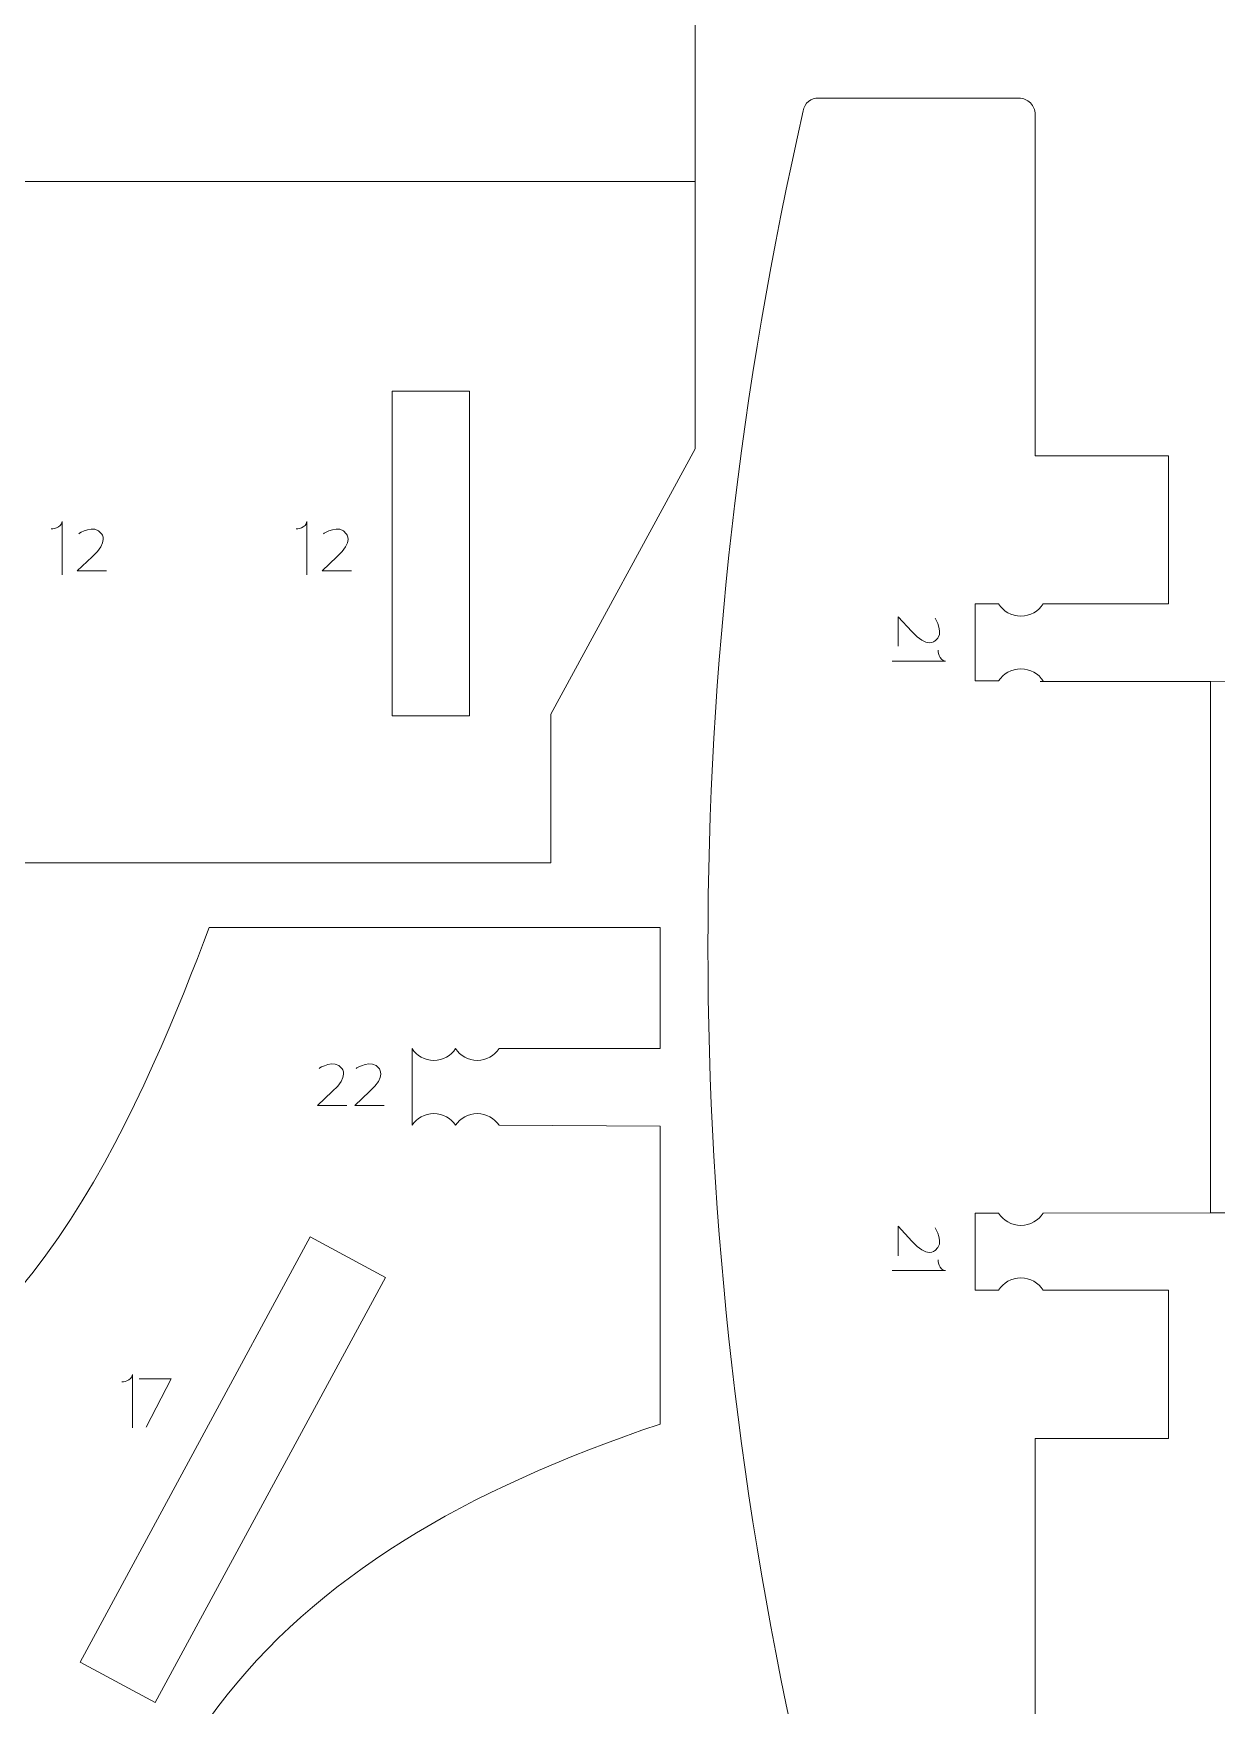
# Model space of a CAD drawing. Header units: centimetres. Extents: x -25 to 25, y -32.5 to 32.5.
# Drawn here: x -2.34 to 2.29, y -15.44 to -8.9 of the extents above; entities that cross this region are included whole.
import ezdxf

# ---------------------------------------------------------------- set-up
doc = ezdxf.new("R2010")
doc.units = ezdxf.units.CM
doc.header["$MEASUREMENT"] = 0
doc.layers.add('Capa 1', color=7, linetype='Continuous')

msp = doc.modelspace()

# ---------------------------------------------------------------- linework, layer by layer
at = {"layer": 'Capa 1', "color": 250, "lineweight": 9}
for points, knots in [([(0.24987, -9.477), (0.24987, -9.477), (0.24987, -8.53035), (0.24987, -8.53035), (0.24987, -8.53035), (0.24987, -8.53035), (0.38437, -8.53035), (0.38437, -8.53035)], [0, 0, 0, 0, 0.3333333, 0.3333333, 0.3333333, 0.3333333, 1, 1, 1, 1]), ([(1.61262, -11.13015), (1.61262, -11.13015), (2.10266, -11.13015), (2.10266, -11.13015), (2.10266, -11.13015), (2.10266, -11.13015), (2.10266, -10.5501), (2.10266, -10.5501), (2.10266, -10.5501), (2.10266, -10.5501), (1.58115, -10.5501), (1.58115, -10.5501), (1.58115, -10.5501), (1.58115, -10.5501), (1.58115, -9.21368), (1.58115, -9.21368), (1.58115, -9.21368), (1.58112, -9.19694), (1.57448, -9.18087), (1.56262, -9.16904), (1.56262, -9.16904), (1.55076, -9.15721), (1.53478, -9.15054), (1.51804, -9.15057), (1.51804, -9.15057), (1.51804, -9.15057), (0.73418, -9.15057), (0.73418, -9.15057), (0.73418, -9.15057), (0.71914, -9.14957), (0.70497, -9.15442), (0.69406, -9.16324), (0.69406, -9.16324), (0.68312, -9.17205), (0.67545, -9.18491), (0.67333, -9.19984), (0.67333, -9.19984), (0.17634, -11.38521), (0.17609, -13.56062), (0.67336, -15.74591), (0.67336, -15.74591), (0.67885, -15.77523), (0.70491, -15.79613), (0.73474, -15.7951), (0.73474, -15.7951), (0.73474, -15.7951), (1.51804, -15.7951), (1.51804, -15.7951), (1.51804, -15.7951), (1.53478, -15.79507), (1.55085, -15.7884), (1.56268, -15.77657), (1.56268, -15.77657), (1.57451, -15.76471), (1.58115, -15.74873), (1.58115, -15.73196), (1.58115, -15.73196), (1.58115, -15.73196), (1.58115, -14.39556), (1.58115, -14.39556), (1.58115, -14.39556), (1.58115, -14.39556), (2.10266, -14.39556), (2.10266, -14.39556), (2.10266, -14.39556), (2.10266, -14.39556), (2.10266, -13.81549), (2.10266, -13.81549), (2.10266, -13.81549), (2.10266, -13.81549), (1.61262, -13.81549), (1.61262, -13.81549)], [0, 0, 0, 0, 0.0526316, 0.0526316, 0.0526316, 0.0526316, 0.1052632, 0.1052632, 0.1052632, 0.1052632, 0.1578947, 0.1578947, 0.1578947, 0.1578947, 0.2105263, 0.2105263, 0.2105263, 0.2105263, 0.2631579, 0.2631579, 0.2631579, 0.2631579, 0.3157895, 0.3157895, 0.3157895, 0.3157895, 0.3684211, 0.3684211, 0.3684211, 0.3684211, 0.4210526, 0.4210526, 0.4210526, 0.4210526, 0.4736842, 0.4736842, 0.4736842, 0.4736842, 0.5263158, 0.5263158, 0.5263158, 0.5263158, 0.5789474, 0.5789474, 0.5789474, 0.5789474, 0.6315789, 0.6315789, 0.6315789, 0.6315789, 0.6842105, 0.6842105, 0.6842105, 0.6842105, 0.7368421, 0.7368421, 0.7368421, 0.7368421, 0.7894737, 0.7894737, 0.7894737, 0.7894737, 0.8421053, 0.8421053, 0.8421053, 0.8421053, 0.8947368, 0.8947368, 0.8947368, 0.8947368, 1, 1, 1, 1]), ([(-3.59559, -9.477), (-3.59559, -9.477), (-3.59559, -10.52307), (-3.59559, -10.52307), (-3.59559, -10.52307), (-3.59559, -10.52307), (-3.03098, -11.56143), (-3.03098, -11.56143), (-3.03098, -11.56143), (-3.03098, -11.56143), (-3.03098, -12.14284), (-3.03098, -12.14284), (-3.03098, -12.14284), (-3.03098, -12.14284), (-1.67285, -12.14284), (-1.67285, -12.14284), (-1.67285, -12.14284), (-1.67285, -12.14284), (-0.31472, -12.14284), (-0.31472, -12.14284), (-0.31472, -12.14284), (-0.31472, -12.14284), (-0.31472, -11.56143), (-0.31472, -11.56143), (-0.31472, -11.56143), (-0.31472, -11.56143), (0.24987, -10.52307), (0.24987, -10.52307), (0.24987, -10.52307), (0.24987, -10.52307), (0.24987, -9.477), (0.24987, -9.477), (0.24987, -9.477), (0.24987, -9.477), (-1.67285, -9.477), (-1.67285, -9.477), (-1.67285, -9.477), (-1.67285, -9.477), (-3.59559, -9.477), (-3.59559, -9.477)], [0, 0, 0, 0, 0.0909091, 0.0909091, 0.0909091, 0.0909091, 0.1818182, 0.1818182, 0.1818182, 0.1818182, 0.2727273, 0.2727273, 0.2727273, 0.2727273, 0.3636364, 0.3636364, 0.3636364, 0.3636364, 0.4545455, 0.4545455, 0.4545455, 0.4545455, 0.5454545, 0.5454545, 0.5454545, 0.5454545, 0.6363636, 0.6363636, 0.6363636, 0.6363636, 0.7272727, 0.7272727, 0.7272727, 0.7272727, 0.8181818, 0.8181818, 0.8181818, 0.8181818, 1, 1, 1, 1]), ([(-0.93606, -10.29782), (-0.93606, -10.29782), (-0.63312, -10.29782), (-0.63312, -10.29782), (-0.63312, -10.29782), (-0.63312, -10.29782), (-0.63312, -11.56782), (-0.63312, -11.56782), (-0.63312, -11.56782), (-0.63312, -11.56782), (-0.93606, -11.56782), (-0.93606, -11.56782), (-0.93606, -11.56782), (-0.93606, -11.56782), (-0.93606, -10.29782), (-0.93606, -10.29782)], [0, 0, 0, 0, 0.2, 0.2, 0.2, 0.2, 0.4, 0.4, 0.4, 0.4, 0.6, 0.6, 0.6, 0.6, 1, 1, 1, 1]), ([(1.4381, -11.13015), (1.4381, -11.13015), (1.3465, -11.13004), (1.3465, -11.13004), (1.3465, -11.13004), (1.3465, -11.13004), (1.3465, -11.43149), (1.3465, -11.43149), (1.3465, -11.43149), (1.3465, -11.43149), (1.43812, -11.43149), (1.43812, -11.43149)], [0, 0, 0, 0, 0.25, 0.25, 0.25, 0.25, 0.5, 0.5, 0.5, 0.5, 1, 1, 1, 1]), ([(1.43811, -11.13015), (1.45654, -11.15885), (1.48873, -11.17787), (1.52537, -11.17787), (1.52537, -11.17787), (1.562, -11.17787), (1.5942, -11.15885), (1.61262, -11.13015)], [0, 0, 0, 0, 0.3333333, 0.3333333, 0.3333333, 0.3333333, 1, 1, 1, 1]), ([(1.43811, -11.43149), (1.45654, -11.40279), (1.48873, -11.38377), (1.52537, -11.38377), (1.52537, -11.38377), (1.562, -11.38377), (1.5942, -11.40279), (1.61262, -11.43149)], [0, 0, 0, 0, 0.3333333, 0.3333333, 0.3333333, 0.3333333, 1, 1, 1, 1]), ([(2.92214, -11.43237), (2.92214, -11.43237), (2.26738, -11.43317), (2.26738, -11.43317), (2.26738, -11.43317), (2.26738, -11.43317), (2.26738, -13.51334), (2.26738, -13.51334), (2.26738, -13.51334), (2.26738, -13.51334), (2.934, -13.51334), (2.934, -13.51334)], [0, 0, 0, 0, 0.25, 0.25, 0.25, 0.25, 0.5, 0.5, 0.5, 0.5, 1, 1, 1, 1]), ([(0.11295, -12.3964), (0.11295, -12.3964), (-1.6514, -12.3964), (-1.6514, -12.3964), (-1.6514, -12.3964), (-1.88161, -13.00385), (-2.37141, -14.22213), (-3.14552, -14.23798), (-3.14552, -14.23798), (-4.2381, -14.23798), (-4.74378, -14.47728), (-4.8091, -13.27121), (-4.8091, -13.27121), (-4.8091, -13.27121), (-6.46528, -13.27121), (-6.46528, -13.27121)], [0, 0, 0, 0, 0.2, 0.2, 0.2, 0.2, 0.4, 0.4, 0.4, 0.4, 0.6, 0.6, 0.6, 0.6, 1, 1, 1, 1]), ([(-0.68736, -13.17032), (-0.70532, -13.14262), (-0.73671, -13.12426), (-0.77242, -13.12426), (-0.77242, -13.12426), (-0.80814, -13.12426), (-0.83953, -13.14262), (-0.85748, -13.17032), (-0.85748, -13.17032), (-0.85748, -13.17032), (-0.85749, -12.87031), (-0.85749, -12.87031)], [0, 0, 0, 0, 0.25, 0.25, 0.25, 0.25, 0.5, 0.5, 0.5, 0.5, 1, 1, 1, 1]), ([(-0.68737, -12.87031), (-0.70533, -12.89801), (-0.73672, -12.91637), (-0.77243, -12.91637), (-0.77243, -12.91637), (-0.80814, -12.91637), (-0.83953, -12.89801), (-0.85749, -12.87031)], [0, 0, 0, 0, 0.3333333, 0.3333333, 0.3333333, 0.3333333, 1, 1, 1, 1]), ([(-0.51724, -12.87031), (-0.5352, -12.89801), (-0.56659, -12.91637), (-0.60231, -12.91637), (-0.60231, -12.91637), (-0.63802, -12.91637), (-0.66941, -12.89801), (-0.68737, -12.87031)], [0, 0, 0, 0, 0.3333333, 0.3333333, 0.3333333, 0.3333333, 1, 1, 1, 1]), ([(-0.51724, -13.17032), (-0.53519, -13.14262), (-0.56658, -13.12426), (-0.6023, -13.12426), (-0.6023, -13.12426), (-0.63801, -13.12426), (-0.6694, -13.14262), (-0.68736, -13.17032)], [0, 0, 0, 0, 0.3333333, 0.3333333, 0.3333333, 0.3333333, 1, 1, 1, 1]), ([(-8.48487, -13.27121), (-8.48487, -13.27121), (-9.43155, -13.27121), (-9.43155, -13.27121), (-9.43155, -13.27121), (-9.43155, -13.27121), (-9.43155, -14.62021), (-9.43155, -14.62021), (-9.43155, -14.62021), (-6.8296, -14.14587), (-4.34005, -14.22137), (-4.39001, -17.5455), (-4.39001, -17.5455), (-4.39001, -17.5455), (-2.155, -17.5455), (-2.155, -17.5455), (-2.155, -17.5455), (-2.2179, -15.71), (-1.41573, -14.85269), (0.11295, -14.33984), (0.11295, -14.33984), (0.11295, -14.33984), (0.11295, -13.17325), (0.11295, -13.17325)], [0, 0, 0, 0, 0.1428571, 0.1428571, 0.1428571, 0.1428571, 0.2857143, 0.2857143, 0.2857143, 0.2857143, 0.4285714, 0.4285714, 0.4285714, 0.4285714, 0.5714286, 0.5714286, 0.5714286, 0.5714286, 0.7142857, 0.7142857, 0.7142857, 0.7142857, 1, 1, 1, 1]), ([(1.4381, -13.51415), (1.4381, -13.51415), (1.3465, -13.51404), (1.3465, -13.51404), (1.3465, -13.51404), (1.3465, -13.51404), (1.3465, -13.81549), (1.3465, -13.81549), (1.3465, -13.81549), (1.3465, -13.81549), (1.43812, -13.81549), (1.43812, -13.81549)], [0, 0, 0, 0, 0.25, 0.25, 0.25, 0.25, 0.5, 0.5, 0.5, 0.5, 1, 1, 1, 1]), ([(1.43811, -13.51415), (1.45654, -13.54285), (1.48873, -13.56187), (1.52537, -13.56187), (1.52537, -13.56187), (1.562, -13.56187), (1.5942, -13.54285), (1.61262, -13.51415)], [0, 0, 0, 0, 0.3333333, 0.3333333, 0.3333333, 0.3333333, 1, 1, 1, 1]), ([(-2.15631, -15.27085), (-2.15631, -15.27085), (-1.86266, -15.42971), (-1.86266, -15.42971), (-1.86266, -15.42971), (-1.86266, -15.42971), (-0.96218, -13.76613), (-0.96218, -13.76613), (-0.96218, -13.76613), (-0.96218, -13.76613), (-1.25617, -13.60741), (-1.25617, -13.60741), (-1.25617, -13.60741), (-1.25617, -13.60741), (-2.15631, -15.27085), (-2.15631, -15.27085)], [0, 0, 0, 0, 0.2, 0.2, 0.2, 0.2, 0.4, 0.4, 0.4, 0.4, 0.6, 0.6, 0.6, 0.6, 1, 1, 1, 1]), ([(1.43811, -13.81549), (1.45654, -13.78679), (1.48873, -13.76777), (1.52537, -13.76777), (1.52537, -13.76777), (1.562, -13.76777), (1.5942, -13.78679), (1.61262, -13.81549)], [0, 0, 0, 0, 0.3333333, 0.3333333, 0.3333333, 0.3333333, 1, 1, 1, 1])]:
    msp.add_open_spline(points, degree=3, knots=knots, dxfattribs=at)
at = {"layer": 'Capa 1', "color": 22, "lineweight": 5}
for points in [[(-2.26973, -10.83619), (-2.26973, -10.83619), (-2.22932, -10.83454), (-2.22768, -10.80677)], [(-2.22768, -10.80677), (-2.22768, -10.80677), (-2.22768, -11.01628), (-2.22768, -11.01628)], [(-1.31136, -10.83619), (-1.31136, -10.83619), (-1.27095, -10.83454), (-1.26931, -10.80677)], [(-1.26931, -10.80677), (-1.26931, -10.80677), (-1.26931, -11.01628), (-1.26931, -11.01628)], [(1.20131, -11.31132), (1.20131, -11.31132), (1.20296, -11.35173), (1.23073, -11.35337)], [(1.23073, -11.35337), (1.23073, -11.35337), (1.02122, -11.35337), (1.02122, -11.35337)], [(1.23073, -13.73905), (1.23073, -13.73905), (1.02122, -13.73905), (1.02122, -13.73905)], [(1.20131, -13.697), (1.20131, -13.697), (1.20296, -13.73741), (1.23073, -13.73905)], [(-1.99405, -14.17476), (-1.99405, -14.17476), (-1.95364, -14.17311), (-1.952, -14.14534)], [(-1.952, -14.14534), (-1.952, -14.14534), (-1.952, -14.35485), (-1.952, -14.35485)]]:
    msp.add_open_spline(points, degree=3, dxfattribs=at)
for points in [[(-2.16238, -10.85516), (-2.16238, -10.85516), (-2.10055, -10.81435), (-2.07339, -10.85516), (-2.07339, -10.85516), (-2.07339, -10.85516), (-2.04247, -10.88606), (-2.11046, -10.9454)], [(-1.20401, -10.85516), (-1.20401, -10.85516), (-1.14218, -10.81435), (-1.11502, -10.85516), (-1.11502, -10.85516), (-1.11502, -10.85516), (-1.0841, -10.88606), (-1.15209, -10.9454)], [(-2.11046, -10.9454), (-2.11046, -10.9454), (-2.16854, -10.99978), (-2.16854, -10.99978), (-2.16854, -10.99978), (-2.16854, -10.99978), (-2.05322, -10.99978), (-2.05322, -10.99978)], [(-1.15209, -10.9454), (-1.15209, -10.9454), (-1.21017, -10.99978), (-1.21017, -10.99978), (-1.21017, -10.99978), (-1.21017, -10.99978), (-1.09485, -10.99978), (-1.09485, -10.99978)], [(1.09897, -11.23786), (1.09897, -11.23786), (1.04459, -11.17978), (1.04459, -11.17978), (1.04459, -11.17978), (1.04459, -11.17978), (1.04459, -11.2951), (1.04459, -11.2951)], [(1.18921, -11.18594), (1.18921, -11.18594), (1.23002, -11.24777), (1.18921, -11.27493), (1.18921, -11.27493), (1.18921, -11.27493), (1.15831, -11.30585), (1.09897, -11.23786)], [(-1.22178, -12.94777), (-1.22178, -12.94777), (-1.15995, -12.90696), (-1.13279, -12.94777), (-1.13279, -12.94777), (-1.13279, -12.94777), (-1.10187, -12.97867), (-1.16986, -13.03801)], [(-1.07595, -12.94777), (-1.07595, -12.94777), (-1.01412, -12.90696), (-0.98696, -12.94777), (-0.98696, -12.94777), (-0.98696, -12.94777), (-0.95604, -12.97867), (-1.02403, -13.03801)], [(-1.16986, -13.03801), (-1.16986, -13.03801), (-1.22794, -13.09239), (-1.22794, -13.09239), (-1.22794, -13.09239), (-1.22794, -13.09239), (-1.11262, -13.09239), (-1.11262, -13.09239)], [(-1.02403, -13.03801), (-1.02403, -13.03801), (-1.08211, -13.09239), (-1.08211, -13.09239), (-1.08211, -13.09239), (-1.08211, -13.09239), (-0.96679, -13.09239), (-0.96679, -13.09239)], [(1.09897, -13.62354), (1.09897, -13.62354), (1.04459, -13.56546), (1.04459, -13.56546), (1.04459, -13.56546), (1.04459, -13.56546), (1.04459, -13.68078), (1.04459, -13.68078)], [(1.18921, -13.57162), (1.18921, -13.57162), (1.23002, -13.63345), (1.18921, -13.66061), (1.18921, -13.66061), (1.18921, -13.66061), (1.15831, -13.69153), (1.09897, -13.62354)], [(-1.92622, -14.16218), (-1.92622, -14.16218), (-1.80096, -14.16218), (-1.80096, -14.16218), (-1.80096, -14.16218), (-1.80096, -14.16218), (-1.89818, -14.35176), (-1.89818, -14.35176)]]:
    msp.add_open_spline(points, degree=3, knots=[0, 0, 0, 0, 0.3333333, 0.3333333, 0.3333333, 0.3333333, 1, 1, 1, 1], dxfattribs=at)
at = {"layer": 'Capa 1', "color": 250, "lineweight": 9}
for points in [[(2.26738, -11.43317), (2.26738, -11.43317), (1.60076, -11.43317), (1.60076, -11.43317)], [(0.11295, -12.87031), (0.11295, -12.87031), (0.11295, -12.3964), (0.11295, -12.3964)], [(-0.51724, -12.87031), (-0.51724, -12.87031), (0.11295, -12.87031), (0.11295, -12.87031)], [(0.11295, -13.17325), (0.11295, -13.17325), (-0.51724, -13.17032), (-0.51724, -13.17032)], [(1.61262, -13.51414), (1.61262, -13.51414), (2.26738, -13.51334), (2.26738, -13.51334)]]:
    msp.add_open_spline(points, degree=3, dxfattribs=at)

doc.saveas('drawing.dxf')
